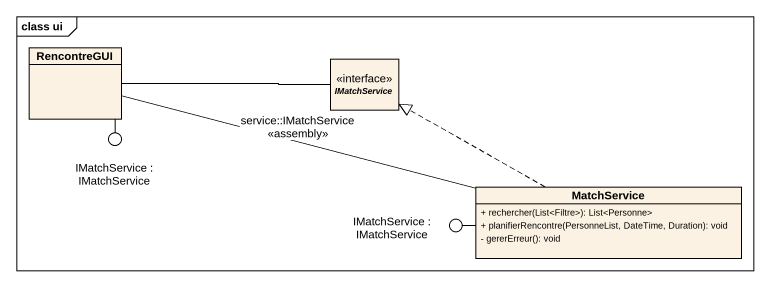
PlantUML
@startuml
mainframe class ui
allowmixing
hide circle
hide empty members
skinparam classAttributeIconSize 0
class RencontreGUI
interface IMatchService
() "IMatchService : IMatchService" as IMatchService_2
class MatchService {
  + rechercher(List<Filtre>): List<Personne>
  + planifierRencontre(PersonneList, DateTime, Duration): void
  - gererErreur(): void
}
() "IMatchService : IMatchService" as IMatchService_3
RencontreGUI -- IMatchService_2
MatchService -left- IMatchService_3
RencontreGUI -right- IMatchService
RencontreGUI -right- MatchService : service::IMatchService\n<<assembly>>
MatchService .left.|> IMatchService
@enduml
